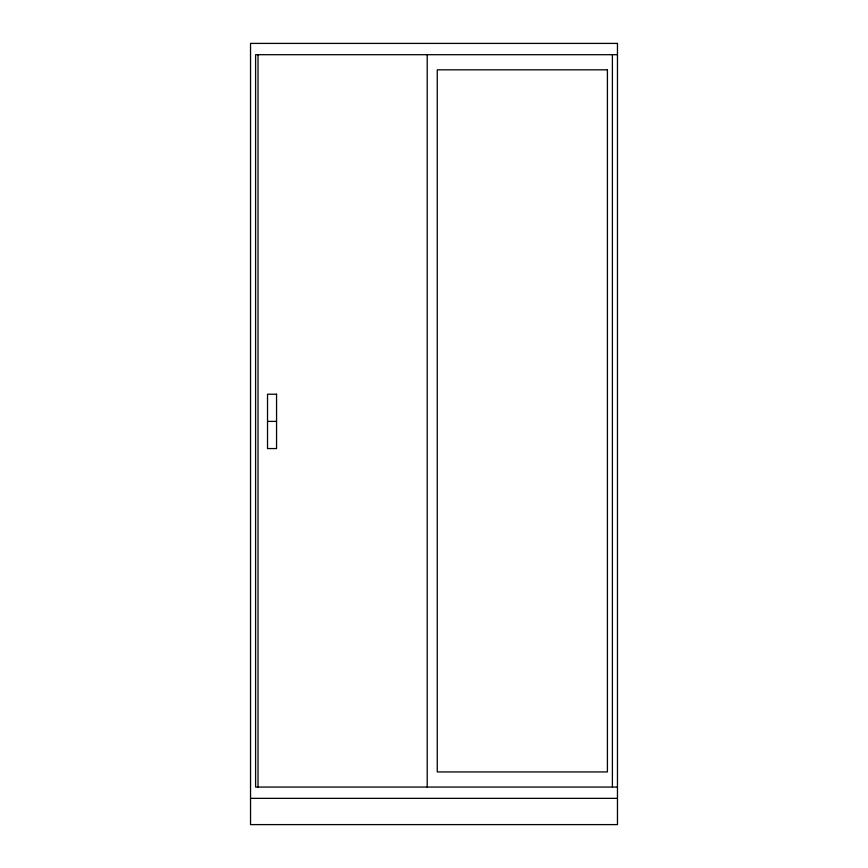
<?xml version="1.0" encoding="UTF-8"?>
<svg xmlns="http://www.w3.org/2000/svg" width="868" height="868" viewBox="0 0 868 868"><rect width="100%" height="100%" fill="white"/><g stroke="black" fill="none" stroke-linecap="round" stroke-linejoin="round"><path stroke-width="1.3" d="M617.463 54.695L255.604 54.695L255.604 787.059L617.463 787.059M267.528 421.392L276.556 421.392M250.537 798.354L617.463 798.354M612.396 54.695L612.396 787.059M427.208 54.695L427.208 787.059M258.035 54.695L258.035 787.059M617.463 43.4L250.537 43.4L250.537 824.6L617.463 824.6L617.463 43.4M607.416 69.82L437.255 69.82L437.255 771.934L607.416 771.934L607.416 69.82M276.556 394.213L267.528 394.213L267.528 448.561L276.556 448.561L276.556 394.213"/></g></svg>
